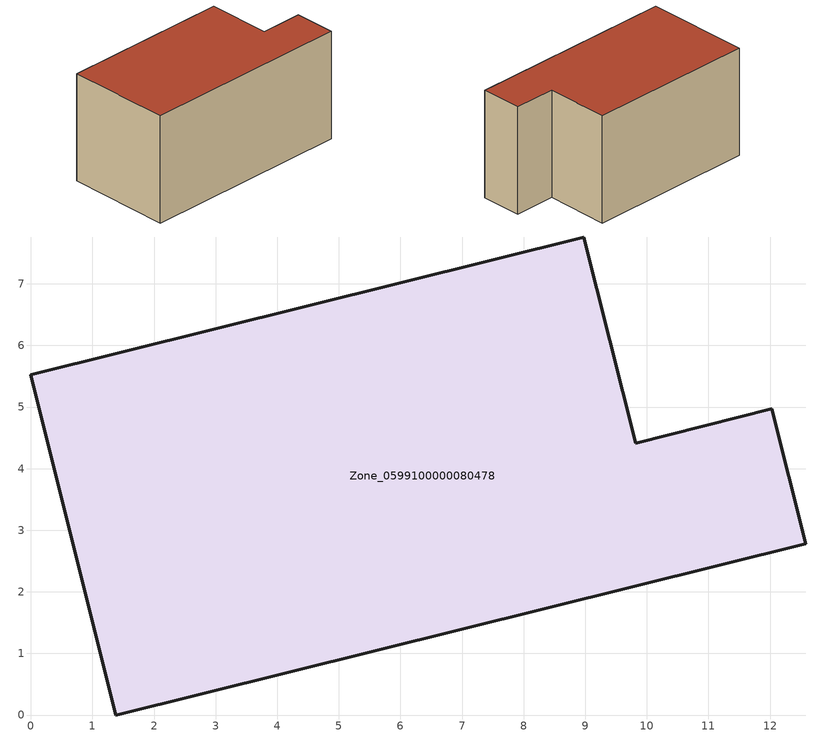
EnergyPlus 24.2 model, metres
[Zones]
Zone_0599100000080478
 floor ground (C_G): 1.38,0 0,5.52 8.98,7.76 9.82,4.41 12.03,4.97 12.58,2.78 z0
 wall outside (C_F): 1.38,0 12.58,2.78 12.03,4.97 9.82,4.41 8.98,7.76 0,5.52 1.38,0 z0:5.95
 roof outside (C_R): 0,5.52 1.38,0 12.58,2.78 12.03,4.97 9.82,4.41 8.98,7.76 z5.95
[BUILDING]
Pand.0599100000080478: North Axis=0; Terrain=City; Loads Convergence Tolerance Value=0.04; Temperature Convergence Tolerance Value=0.4; Solar Distribution=FullExterior; Maximum Number of Warmup Days=25; Minimum Number of Warmup Days=1
[Site:Location]
Rotterdam.The.Hague.AP_ZH_NLD Design_Conditions: Latitude=51.96; Longitude=4.45; Time Zone=1; Elevation=-4.5
[SITE:GROUNDTEMPERATURE:BUILDINGSURFACE]
18, 18, 18, 18, 18, 18, 18, 18, 18, 18, 18, 18
[MATERIAL] Thermal Absorptance=0.9; Solar Absorptance=0.7; Visible Absorptance=0.7
Name | Roughness | Thickness | Conductivity | Density | Specific Heat
G.TC.1975-1991 | MediumSmooth | 0.15 | 0.288461 | 540 | 1210
F.TC.1975-1991 | Rough | 0.3 | 0.230769 | 1920 | 840
R.TC.1975-1991 | MediumRough | 0.2 | 0.153846 | 1500 | 1000
[CONSTRUCTION]
C_G: G.TC.1975-1991
C_F: F.TC.1975-1991
C_R: R.TC.1975-1991
[ZONE]
Zone_0599100000080478: Type=1; Multiplier=1; Ceiling Height=Autocalculate; Volume=Autocalculate; Floor Area=autocalculate; Part of Total Floor Area=Yes
[ZONEINFILTRATION:DESIGNFLOWRATE]
Infil_Zone_0599100000080478: Zone or ZoneList or Space or SpaceList=Zone_0599100000080478; Schedule=AlwaysOn; Design Flow Rate Calculation Method=Flow/Area; Flow Rate per Floor Area=0.003; Constant Term Coefficient=1; Temperature Term Coefficient=0; Velocity Term Coefficient=0; Velocity Squared Term Coefficient=0
[HVACTEMPLATE:ZONE:IDEALLOADSAIRSYSTEM]
Zone_0599100000080478: Maximum Heating Supply Air Temperature=50; Minimum Cooling Supply Air Temperature=13; Maximum Heating Supply Air Humidity Ratio=0.0156; Minimum Cooling Supply Air Humidity Ratio=0.0077; Heating Limit=NoLimit; Cooling Limit=NoLimit; Dehumidification Control Type=ConstantSensibleHeatRatio; Cooling Sensible Heat Ratio=0.7; Dehumidification Setpoint=60; Humidification Control Type=None; Humidification Setpoint=30; Outdoor Air Method=None; Outdoor Air Flow Rate per Person=0.00944; Outdoor Air Flow Rate per Zone Floor Area=0; Outdoor Air Flow Rate per Zone=0; Demand Controlled Ventilation Type=None; Outdoor Air Economizer Type=NoEconomizer; Heat Recovery Type=None; Sensible Heat Recovery Effectiveness=0.7; Latent Heat Recovery Effectiveness=0.65
[ZONECONTROL:THERMOSTAT]
ThermostatControl_Zone_0599100000080478: Zone or ZoneList=Zone_0599100000080478; Control Type Schedule=DualSetpointControlType; Control 1=Thermostat_Zone_0599100000080478; Temperature Difference Between Cutout And Setpoint=0
[THERMOSTATSETPOINT:DUALSETPOINT]
Thermostat_Zone_0599100000080478: Heating Setpoint Temperature Schedule=HeatingSetpoint_Zone_0599100000080478; Cooling Setpoint Temperature Schedule=CoolingSetpoint_Zone_0599100000080478
[SCHEDULE:COMPACT]
HeatingSetpoint_Zone_0599100000080478: Through: 12/31, For: AllDays, Until: 24:00, 21
CoolingSetpoint_Zone_0599100000080478: Through: 12/31, For: AllDays, Until: 24:00, 24
DualSetpointControlType: Through: 12/31, For: AllDays, Until: 24:00, 4
AlwaysOn: Through: 12/31, For: AllDays, Until: 24:00, 1
